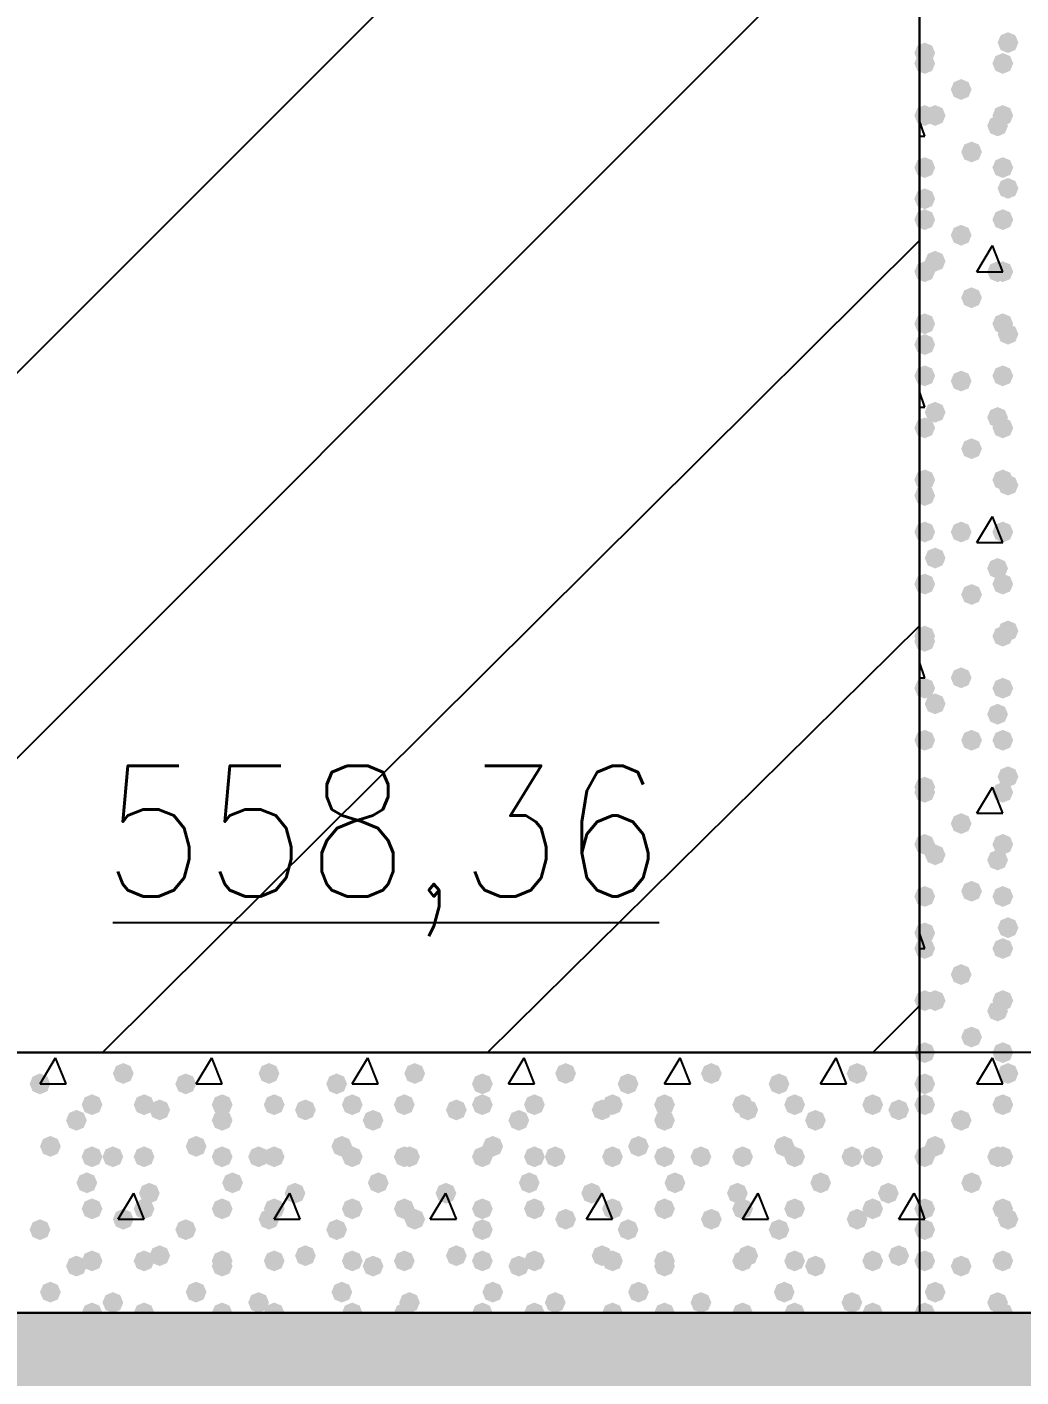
# Model space of a CAD drawing. Header units: millimetres. Extents: x 0 to 420, y 0 to 297.
# Drawn here: x 207.79 to 215.88, y 120.93 to 131.91 of the extents above; entities that cross this region are included whole.
import ezdxf

# ---------------------------------------------------------------- set-up
doc = ezdxf.new("R2010")
doc.units = ezdxf.units.MM
doc.layers.get('0').update_dxf_attribs({"linetype": 'CONTINUOUS'})
doc.styles.get("Standard").update_dxf_attribs({"font": 'STANDARD'})

msp = doc.modelspace()

# ---------------------------------------------------------------- hatches: boundary and pattern name
at = {"true_color": 0x000008}
for points in [[(215.857667, 131.783667), (215.832796, 131.723871), (215.773, 131.699), (215.713204, 131.723871), (215.688333, 131.783667), (215.713204, 131.843462), (215.773, 131.868333), (215.832796, 131.843463)], [(215.180333, 131.699), (215.155462, 131.639204), (215.095667, 131.614333), (215.035871, 131.639204), (215.011, 131.699), (215.035871, 131.758796), (215.095667, 131.783667), (215.155462, 131.758796)], [(215.180333, 131.614333), (215.155462, 131.554537), (215.095667, 131.529667), (215.035871, 131.554537), (215.011, 131.614333), (215.035871, 131.674129), (215.095667, 131.699), (215.155462, 131.674129)], [(215.815333, 131.614333), (215.790462, 131.554537), (215.730667, 131.529667), (215.670871, 131.554537), (215.646, 131.614333), (215.670871, 131.674129), (215.730667, 131.699), (215.790462, 131.674129)], [(215.476667, 131.402667), (215.451796, 131.342871), (215.392, 131.318), (215.332204, 131.342871), (215.307333, 131.402667), (215.332204, 131.462462), (215.392, 131.487333), (215.451796, 131.462463)], [(215.180333, 131.191), (215.155462, 131.131204), (215.095667, 131.106333), (215.035871, 131.131204), (215.011, 131.191), (215.035871, 131.250796), (215.095667, 131.275667), (215.155462, 131.250796)], [(215.265, 131.191), (215.240129, 131.131204), (215.180333, 131.106333), (215.120538, 131.131204), (215.095667, 131.191), (215.120537, 131.250796), (215.180333, 131.275667), (215.240129, 131.250796)], [(215.773, 131.106333), (215.748129, 131.046538), (215.688333, 131.021667), (215.628537, 131.046538), (215.603667, 131.106333), (215.628537, 131.166129), (215.688333, 131.191), (215.748129, 131.166129)], [(215.815333, 131.191), (215.790462, 131.131204), (215.730667, 131.106333), (215.670871, 131.131204), (215.646, 131.191), (215.670871, 131.250796), (215.730667, 131.275667), (215.790462, 131.250796)], [(215.561333, 130.894667), (215.536462, 130.834871), (215.476667, 130.81), (215.416871, 130.834871), (215.392, 130.894667), (215.416871, 130.954462), (215.476667, 130.979333), (215.536462, 130.954463)], [(215.180333, 130.767667), (215.155462, 130.707871), (215.095667, 130.683), (215.035871, 130.707871), (215.011, 130.767667), (215.035871, 130.827462), (215.095667, 130.852333), (215.155462, 130.827463)], [(215.815333, 130.767667), (215.790462, 130.707871), (215.730667, 130.683), (215.670871, 130.707871), (215.646, 130.767667), (215.670871, 130.827462), (215.730667, 130.852333), (215.790462, 130.827463)], [(215.857667, 130.598333), (215.832796, 130.538537), (215.773, 130.513667), (215.713204, 130.538537), (215.688333, 130.598333), (215.713204, 130.658129), (215.773, 130.683), (215.832796, 130.658129)], [(215.180333, 130.513667), (215.155462, 130.453871), (215.095667, 130.429), (215.035871, 130.453871), (215.011, 130.513667), (215.035871, 130.573462), (215.095667, 130.598333), (215.155462, 130.573463)], [(215.180333, 130.344333), (215.155462, 130.284537), (215.095667, 130.259667), (215.035871, 130.284537), (215.011, 130.344333), (215.035871, 130.404129), (215.095667, 130.429), (215.155462, 130.404129)], [(215.815333, 130.344333), (215.790462, 130.284537), (215.730667, 130.259667), (215.670871, 130.284537), (215.646, 130.344333), (215.670871, 130.404129), (215.730667, 130.429), (215.790462, 130.404129)], [(215.476667, 130.217333), (215.451796, 130.157537), (215.392, 130.132667), (215.332204, 130.157537), (215.307333, 130.217333), (215.332204, 130.277129), (215.392, 130.302), (215.451796, 130.277129)], [(215.265, 130.005667), (215.240129, 129.945871), (215.180333, 129.921), (215.120538, 129.945871), (215.095667, 130.005667), (215.120537, 130.065462), (215.180333, 130.090333), (215.240129, 130.065463)], [(215.180333, 129.921), (215.155462, 129.861204), (215.095667, 129.836333), (215.035871, 129.861204), (215.011, 129.921), (215.035871, 129.980796), (215.095667, 130.005667), (215.155462, 129.980796)], [(215.773, 129.921), (215.748129, 129.861204), (215.688333, 129.836333), (215.628537, 129.861204), (215.603667, 129.921), (215.628537, 129.980796), (215.688333, 130.005667), (215.748129, 129.980796)], [(215.815333, 129.921), (215.790462, 129.861204), (215.730667, 129.836333), (215.670871, 129.861204), (215.646, 129.921), (215.670871, 129.980796), (215.730667, 130.005667), (215.790462, 129.980796)], [(215.561333, 129.709333), (215.536462, 129.649537), (215.476667, 129.624667), (215.416871, 129.649537), (215.392, 129.709333), (215.416871, 129.769129), (215.476667, 129.794), (215.536462, 129.769129)], [(215.180333, 129.497667), (215.155462, 129.437871), (215.095667, 129.413), (215.035871, 129.437871), (215.011, 129.497667), (215.035871, 129.557462), (215.095667, 129.582333), (215.155462, 129.557463)], [(215.815333, 129.497667), (215.790462, 129.437871), (215.730667, 129.413), (215.670871, 129.437871), (215.646, 129.497667), (215.670871, 129.557462), (215.730667, 129.582333), (215.790462, 129.557463)], [(215.857667, 129.413), (215.832796, 129.353204), (215.773, 129.328333), (215.713204, 129.353204), (215.688333, 129.413), (215.713204, 129.472796), (215.773, 129.497667), (215.832796, 129.472796)], [(215.180333, 129.328333), (215.155462, 129.268537), (215.095667, 129.243667), (215.035871, 129.268537), (215.011, 129.328333), (215.035871, 129.388129), (215.095667, 129.413), (215.155462, 129.388129)], [(215.180333, 129.074333), (215.155462, 129.014537), (215.095667, 128.989667), (215.035871, 129.014537), (215.011, 129.074333), (215.035871, 129.134129), (215.095667, 129.159), (215.155462, 129.134129)], [(215.476667, 129.032), (215.451796, 128.972204), (215.392, 128.947333), (215.332204, 128.972204), (215.307333, 129.032), (215.332204, 129.091796), (215.392, 129.116667), (215.451796, 129.091796)], [(215.815333, 129.074333), (215.790462, 129.014537), (215.730667, 128.989667), (215.670871, 129.014537), (215.646, 129.074333), (215.670871, 129.134129), (215.730667, 129.159), (215.790462, 129.134129)], [(215.265, 128.778), (215.240129, 128.718204), (215.180333, 128.693333), (215.120538, 128.718204), (215.095667, 128.778), (215.120537, 128.837796), (215.180333, 128.862667), (215.240129, 128.837796)], [(215.773, 128.735667), (215.748129, 128.675871), (215.688333, 128.651), (215.628537, 128.675871), (215.603667, 128.735667), (215.628537, 128.795462), (215.688333, 128.820333), (215.748129, 128.795463)], [(215.180333, 128.651), (215.155462, 128.591204), (215.095667, 128.566333), (215.035871, 128.591204), (215.011, 128.651), (215.035871, 128.710796), (215.095667, 128.735667), (215.155462, 128.710796)], [(215.815333, 128.651), (215.790462, 128.591204), (215.730667, 128.566333), (215.670871, 128.591204), (215.646, 128.651), (215.670871, 128.710796), (215.730667, 128.735667), (215.790462, 128.710796)], [(215.561333, 128.481667), (215.536462, 128.421871), (215.476667, 128.397), (215.416871, 128.421871), (215.392, 128.481667), (215.416871, 128.541462), (215.476667, 128.566333), (215.536462, 128.541463)], [(215.180333, 128.227667), (215.155462, 128.167871), (215.095667, 128.143), (215.035871, 128.167871), (215.011, 128.227667), (215.035871, 128.287462), (215.095667, 128.312333), (215.155462, 128.287463)], [(215.815333, 128.227667), (215.790462, 128.167871), (215.730667, 128.143), (215.670871, 128.167871), (215.646, 128.227667), (215.670871, 128.287462), (215.730667, 128.312333), (215.790462, 128.287463)], [(215.857667, 128.185333), (215.832796, 128.125538), (215.773, 128.100667), (215.713204, 128.125538), (215.688333, 128.185333), (215.713204, 128.245129), (215.773, 128.27), (215.832796, 128.245129)], [(215.180333, 128.100667), (215.155462, 128.040871), (215.095667, 128.016), (215.035871, 128.040871), (215.011, 128.100667), (215.035871, 128.160462), (215.095667, 128.185333), (215.155462, 128.160463)], [(215.180333, 127.804333), (215.155462, 127.744537), (215.095667, 127.719667), (215.035871, 127.744537), (215.011, 127.804333), (215.035871, 127.864129), (215.095667, 127.889), (215.155462, 127.864129)], [(215.476667, 127.804333), (215.451796, 127.744537), (215.392, 127.719667), (215.332204, 127.744537), (215.307333, 127.804333), (215.332204, 127.864129), (215.392, 127.889), (215.451796, 127.864129)], [(215.815333, 127.804333), (215.790462, 127.744537), (215.730667, 127.719667), (215.670871, 127.744537), (215.646, 127.804333), (215.670871, 127.864129), (215.730667, 127.889), (215.790462, 127.864129)], [(215.265, 127.592667), (215.240129, 127.532871), (215.180333, 127.508), (215.120538, 127.532871), (215.095667, 127.592667), (215.120537, 127.652462), (215.180333, 127.677333), (215.240129, 127.652463)], [(215.773, 127.508), (215.748129, 127.448204), (215.688333, 127.423333), (215.628537, 127.448204), (215.603667, 127.508), (215.628537, 127.567796), (215.688333, 127.592667), (215.748129, 127.567796)], [(215.180333, 127.381), (215.155462, 127.321204), (215.095667, 127.296333), (215.035871, 127.321204), (215.011, 127.381), (215.035871, 127.440796), (215.095667, 127.465667), (215.155462, 127.440796)], [(215.815333, 127.381), (215.790462, 127.321204), (215.730667, 127.296333), (215.670871, 127.321204), (215.646, 127.381), (215.670871, 127.440796), (215.730667, 127.465667), (215.790462, 127.440796)], [(215.561333, 127.296333), (215.536462, 127.236538), (215.476667, 127.211667), (215.416871, 127.236538), (215.392, 127.296333), (215.416871, 127.356129), (215.476667, 127.381), (215.536462, 127.356129)], [(215.180333, 126.957667), (215.155462, 126.897871), (215.095667, 126.873), (215.035871, 126.897871), (215.011, 126.957667), (215.035871, 127.017462), (215.095667, 127.042333), (215.155462, 127.017463)], [(215.815333, 126.957667), (215.790462, 126.897871), (215.730667, 126.873), (215.670871, 126.897871), (215.646, 126.957667), (215.670871, 127.017462), (215.730667, 127.042333), (215.790462, 127.017463)], [(215.857667, 127), (215.832796, 126.940204), (215.773, 126.915333), (215.713204, 126.940204), (215.688333, 127), (215.713204, 127.059796), (215.773, 127.084667), (215.832796, 127.059796)], [(215.180333, 126.915333), (215.155462, 126.855538), (215.095667, 126.830667), (215.035871, 126.855538), (215.011, 126.915333), (215.035871, 126.975129), (215.095667, 127), (215.155462, 126.975129)], [(215.476667, 126.619), (215.451796, 126.559204), (215.392, 126.534333), (215.332204, 126.559204), (215.307333, 126.619), (215.332204, 126.678796), (215.392, 126.703667), (215.451796, 126.678796)], [(215.180333, 126.534333), (215.155462, 126.474537), (215.095667, 126.449667), (215.035871, 126.474537), (215.011, 126.534333), (215.035871, 126.594129), (215.095667, 126.619), (215.155462, 126.594129)], [(215.815333, 126.534333), (215.790462, 126.474537), (215.730667, 126.449667), (215.670871, 126.474537), (215.646, 126.534333), (215.670871, 126.594129), (215.730667, 126.619), (215.790462, 126.594129)], [(215.265, 126.407333), (215.240129, 126.347537), (215.180333, 126.322667), (215.120538, 126.347537), (215.095667, 126.407333), (215.120537, 126.467129), (215.180333, 126.492), (215.240129, 126.467129)], [(215.773, 126.322667), (215.748129, 126.262871), (215.688333, 126.238), (215.628537, 126.262871), (215.603667, 126.322667), (215.628537, 126.382462), (215.688333, 126.407333), (215.748129, 126.382463)], [(215.180333, 126.111), (215.155462, 126.051204), (215.095667, 126.026333), (215.035871, 126.051204), (215.011, 126.111), (215.035871, 126.170796), (215.095667, 126.195667), (215.155462, 126.170796)], [(215.561333, 126.111), (215.536462, 126.051204), (215.476667, 126.026333), (215.416871, 126.051204), (215.392, 126.111), (215.416871, 126.170796), (215.476667, 126.195667), (215.536462, 126.170796)], [(215.815333, 126.111), (215.790462, 126.051204), (215.730667, 126.026333), (215.670871, 126.051204), (215.646, 126.111), (215.670871, 126.170796), (215.730667, 126.195667), (215.790462, 126.170796)], [(215.180333, 125.73), (215.155462, 125.670204), (215.095667, 125.645333), (215.035871, 125.670204), (215.011, 125.73), (215.035871, 125.789796), (215.095667, 125.814667), (215.155462, 125.789796)], [(215.857667, 125.814667), (215.832796, 125.754871), (215.773, 125.73), (215.713204, 125.754871), (215.688333, 125.814667), (215.713204, 125.874462), (215.773, 125.899333), (215.832796, 125.874463)], [(215.180333, 125.687667), (215.155462, 125.627871), (215.095667, 125.603), (215.035871, 125.627871), (215.011, 125.687667), (215.035871, 125.747462), (215.095667, 125.772333), (215.155462, 125.747463)], [(215.815333, 125.687667), (215.790462, 125.627871), (215.730667, 125.603), (215.670871, 125.627871), (215.646, 125.687667), (215.670871, 125.747462), (215.730667, 125.772333), (215.790462, 125.747463)], [(215.476667, 125.433667), (215.451796, 125.373871), (215.392, 125.349), (215.332204, 125.373871), (215.307333, 125.433667), (215.332204, 125.493462), (215.392, 125.518333), (215.451796, 125.493463)], [(215.180333, 125.264333), (215.155462, 125.204537), (215.095667, 125.179667), (215.035871, 125.204537), (215.011, 125.264333), (215.035871, 125.324129), (215.095667, 125.349), (215.155462, 125.324129)], [(215.265, 125.179667), (215.240129, 125.119871), (215.180333, 125.095), (215.120538, 125.119871), (215.095667, 125.179667), (215.120537, 125.239462), (215.180333, 125.264333), (215.240129, 125.239463)], [(215.815333, 125.264333), (215.790462, 125.204537), (215.730667, 125.179667), (215.670871, 125.204537), (215.646, 125.264333), (215.670871, 125.324129), (215.730667, 125.349), (215.790462, 125.324129)], [(215.773, 125.137333), (215.748129, 125.077538), (215.688333, 125.052667), (215.628537, 125.077538), (215.603667, 125.137333), (215.628537, 125.197129), (215.688333, 125.222), (215.748129, 125.197129)], [(215.180333, 124.841), (215.155462, 124.781204), (215.095667, 124.756333), (215.035871, 124.781204), (215.011, 124.841), (215.035871, 124.900796), (215.095667, 124.925667), (215.155462, 124.900796)], [(215.561333, 124.883333), (215.536462, 124.823537), (215.476667, 124.798667), (215.416871, 124.823537), (215.392, 124.883333), (215.416871, 124.943129), (215.476667, 124.968), (215.536462, 124.943129)], [(215.815333, 124.841), (215.790462, 124.781204), (215.730667, 124.756333), (215.670871, 124.781204), (215.646, 124.841), (215.670871, 124.900796), (215.730667, 124.925667), (215.790462, 124.900796)], [(215.180333, 124.544667), (215.155462, 124.484871), (215.095667, 124.46), (215.035871, 124.484871), (215.011, 124.544667), (215.035871, 124.604462), (215.095667, 124.629333), (215.155462, 124.604463)], [(215.857667, 124.587), (215.832796, 124.527204), (215.773, 124.502333), (215.713204, 124.527204), (215.688333, 124.587), (215.713204, 124.646796), (215.773, 124.671667), (215.832796, 124.646796)], [(215.180333, 124.417667), (215.155462, 124.357871), (215.095667, 124.333), (215.035871, 124.357871), (215.011, 124.417667), (215.035871, 124.477462), (215.095667, 124.502333), (215.155462, 124.477463)], [(215.815333, 124.417667), (215.790462, 124.357871), (215.730667, 124.333), (215.670871, 124.357871), (215.646, 124.417667), (215.670871, 124.477462), (215.730667, 124.502333), (215.790462, 124.477463)], [(215.476667, 124.206), (215.451796, 124.146204), (215.392, 124.121333), (215.332204, 124.146204), (215.307333, 124.206), (215.332204, 124.265796), (215.392, 124.290667), (215.451796, 124.265796)], [(215.180333, 123.994333), (215.155462, 123.934537), (215.095667, 123.909667), (215.035871, 123.934537), (215.011, 123.994333), (215.035871, 124.054129), (215.095667, 124.079), (215.155462, 124.054129)], [(215.265, 123.994333), (215.240129, 123.934537), (215.180333, 123.909667), (215.120538, 123.934537), (215.095667, 123.994333), (215.120537, 124.054129), (215.180333, 124.079), (215.240129, 124.054129)], [(215.815333, 123.994333), (215.790462, 123.934537), (215.730667, 123.909667), (215.670871, 123.934537), (215.646, 123.994333), (215.670871, 124.054129), (215.730667, 124.079), (215.790462, 124.054129)], [(215.773, 123.909667), (215.748129, 123.849871), (215.688333, 123.825), (215.628537, 123.849871), (215.603667, 123.909667), (215.628537, 123.969462), (215.688333, 123.994333), (215.748129, 123.969463)], [(215.561333, 123.698), (215.536462, 123.638204), (215.476667, 123.613333), (215.416871, 123.638204), (215.392, 123.698), (215.416871, 123.757796), (215.476667, 123.782667), (215.536462, 123.757796)], [(215.180333, 123.571), (215.155462, 123.511204), (215.095667, 123.486333), (215.035871, 123.511204), (215.011, 123.571), (215.035871, 123.630796), (215.095667, 123.655667), (215.155462, 123.630796)], [(215.815333, 123.571), (215.790462, 123.511204), (215.730667, 123.486333), (215.670871, 123.511204), (215.646, 123.571), (215.670871, 123.630796), (215.730667, 123.655667), (215.790462, 123.630796)], [(207.983667, 123.317), (207.958796, 123.257204), (207.899, 123.232333), (207.839204, 123.257204), (207.814333, 123.317), (207.839204, 123.376796), (207.899, 123.401667), (207.958796, 123.376796)], [(208.661, 123.401667), (208.636129, 123.341871), (208.576333, 123.317), (208.516538, 123.341871), (208.491667, 123.401667), (208.516537, 123.461462), (208.576333, 123.486333), (208.636129, 123.461463)], [(209.169, 123.317), (209.144129, 123.257204), (209.084333, 123.232333), (209.024538, 123.257204), (208.999667, 123.317), (209.024537, 123.376796), (209.084333, 123.401667), (209.144129, 123.376796)], [(209.846333, 123.401667), (209.821463, 123.341871), (209.761667, 123.317), (209.701871, 123.341871), (209.677, 123.401667), (209.701871, 123.461462), (209.761667, 123.486333), (209.821462, 123.461463)], [(210.396667, 123.317), (210.371796, 123.257204), (210.312, 123.232333), (210.252204, 123.257204), (210.227333, 123.317), (210.252204, 123.376796), (210.312, 123.401667), (210.371796, 123.376796)], [(211.031667, 123.401667), (211.006796, 123.341871), (210.947, 123.317), (210.887204, 123.341871), (210.862333, 123.401667), (210.887204, 123.461462), (210.947, 123.486333), (211.006796, 123.461463)], [(211.582, 123.317), (211.557129, 123.257204), (211.497333, 123.232333), (211.437537, 123.257204), (211.412667, 123.317), (211.437537, 123.376796), (211.497333, 123.401667), (211.557129, 123.376796)], [(212.259333, 123.401667), (212.234463, 123.341871), (212.174667, 123.317), (212.114871, 123.341871), (212.09, 123.401667), (212.114871, 123.461462), (212.174667, 123.486333), (212.234462, 123.461463)], [(212.767333, 123.317), (212.742462, 123.257204), (212.682667, 123.232333), (212.622871, 123.257204), (212.598, 123.317), (212.622871, 123.376796), (212.682667, 123.401667), (212.742462, 123.376796)], [(213.444667, 123.401667), (213.419796, 123.341871), (213.36, 123.317), (213.300204, 123.341871), (213.275333, 123.401667), (213.300204, 123.461462), (213.36, 123.486333), (213.419796, 123.461463)], [(213.995, 123.317), (213.970129, 123.257204), (213.910333, 123.232333), (213.850538, 123.257204), (213.825667, 123.317), (213.850537, 123.376796), (213.910333, 123.401667), (213.970129, 123.376796)], [(214.63, 123.401667), (214.605129, 123.341871), (214.545333, 123.317), (214.485538, 123.341871), (214.460667, 123.401667), (214.485537, 123.461462), (214.545333, 123.486333), (214.605129, 123.461463)], [(208.407, 123.147667), (208.382129, 123.087871), (208.322333, 123.063), (208.262538, 123.087871), (208.237667, 123.147667), (208.262537, 123.207462), (208.322333, 123.232333), (208.382129, 123.207463)], [(208.830333, 123.147667), (208.805462, 123.087871), (208.745667, 123.063), (208.685871, 123.087871), (208.661, 123.147667), (208.685871, 123.207462), (208.745667, 123.232333), (208.805462, 123.207463)], [(208.957333, 123.105333), (208.932462, 123.045538), (208.872667, 123.020667), (208.812871, 123.045538), (208.788, 123.105333), (208.812871, 123.165129), (208.872667, 123.19), (208.932462, 123.165129)], [(209.465333, 123.147667), (209.440462, 123.087871), (209.380667, 123.063), (209.320871, 123.087871), (209.296, 123.147667), (209.320871, 123.207462), (209.380667, 123.232333), (209.440462, 123.207463)], [(209.888667, 123.147667), (209.863796, 123.087871), (209.804, 123.063), (209.744204, 123.087871), (209.719333, 123.147667), (209.744204, 123.207462), (209.804, 123.232333), (209.863796, 123.207463)], [(210.142667, 123.105333), (210.117796, 123.045538), (210.058, 123.020667), (209.998204, 123.045538), (209.973333, 123.105333), (209.998204, 123.165129), (210.058, 123.19), (210.117796, 123.165129)], [(210.523667, 123.147667), (210.498796, 123.087871), (210.439, 123.063), (210.379204, 123.087871), (210.354333, 123.147667), (210.379204, 123.207462), (210.439, 123.232333), (210.498796, 123.207463)], [(210.947, 123.147667), (210.922129, 123.087871), (210.862333, 123.063), (210.802538, 123.087871), (210.777667, 123.147667), (210.802537, 123.207462), (210.862333, 123.232333), (210.922129, 123.207463)], [(211.370333, 123.105333), (211.345462, 123.045538), (211.285667, 123.020667), (211.225871, 123.045538), (211.201, 123.105333), (211.225871, 123.165129), (211.285667, 123.19), (211.345462, 123.165129)], [(211.582, 123.147667), (211.557129, 123.087871), (211.497333, 123.063), (211.437537, 123.087871), (211.412667, 123.147667), (211.437537, 123.207462), (211.497333, 123.232333), (211.557129, 123.207463)], [(212.005333, 123.147667), (211.980462, 123.087871), (211.920667, 123.063), (211.860871, 123.087871), (211.836, 123.147667), (211.860871, 123.207462), (211.920667, 123.232333), (211.980462, 123.207463)], [(212.555667, 123.105333), (212.530796, 123.045538), (212.471, 123.020667), (212.411204, 123.045538), (212.386333, 123.105333), (212.411204, 123.165129), (212.471, 123.19), (212.530796, 123.165129)], [(212.640333, 123.147667), (212.615462, 123.087871), (212.555667, 123.063), (212.495871, 123.087871), (212.471, 123.147667), (212.495871, 123.207462), (212.555667, 123.232333), (212.615462, 123.207463)], [(213.063667, 123.147667), (213.038796, 123.087871), (212.979, 123.063), (212.919204, 123.087871), (212.894333, 123.147667), (212.919204, 123.207462), (212.979, 123.232333), (213.038796, 123.207463)], [(213.698667, 123.147667), (213.673796, 123.087871), (213.614, 123.063), (213.554204, 123.087871), (213.529333, 123.147667), (213.554204, 123.207462), (213.614, 123.232333), (213.673796, 123.207463)], [(213.741, 123.105333), (213.716129, 123.045538), (213.656333, 123.020667), (213.596538, 123.045538), (213.571667, 123.105333), (213.596537, 123.165129), (213.656333, 123.19), (213.716129, 123.165129)], [(214.122, 123.147667), (214.097129, 123.087871), (214.037333, 123.063), (213.977537, 123.087871), (213.952667, 123.147667), (213.977537, 123.207462), (214.037333, 123.232333), (214.097129, 123.207463)], [(214.757, 123.147667), (214.732129, 123.087871), (214.672333, 123.063), (214.612537, 123.087871), (214.587667, 123.147667), (214.612537, 123.207462), (214.672333, 123.232333), (214.732129, 123.207463)], [(214.968667, 123.105333), (214.943796, 123.045538), (214.884, 123.020667), (214.824204, 123.045538), (214.799333, 123.105333), (214.824204, 123.165129), (214.884, 123.19), (214.943796, 123.165129)], [(208.28, 123.020667), (208.255129, 122.960871), (208.195333, 122.936), (208.135538, 122.960871), (208.110667, 123.020667), (208.135537, 123.080462), (208.195333, 123.105333), (208.255129, 123.080463)], [(209.465333, 123.020667), (209.440462, 122.960871), (209.380667, 122.936), (209.320871, 122.960871), (209.296, 123.020667), (209.320871, 123.080462), (209.380667, 123.105333), (209.440462, 123.080463)], [(210.693, 123.020667), (210.668129, 122.960871), (210.608333, 122.936), (210.548538, 122.960871), (210.523667, 123.020667), (210.548537, 123.080462), (210.608333, 123.105333), (210.668129, 123.080463)], [(211.878333, 123.020667), (211.853462, 122.960871), (211.793667, 122.936), (211.733871, 122.960871), (211.709, 123.020667), (211.733871, 123.080462), (211.793667, 123.105333), (211.853462, 123.080463)], [(213.063667, 123.020667), (213.038796, 122.960871), (212.979, 122.936), (212.919204, 122.960871), (212.894333, 123.020667), (212.919204, 123.080462), (212.979, 123.105333), (213.038796, 123.080463)], [(214.291333, 123.020667), (214.266462, 122.960871), (214.206667, 122.936), (214.146871, 122.960871), (214.122, 123.020667), (214.146871, 123.080462), (214.206667, 123.105333), (214.266462, 123.080463)], [(208.068333, 122.809), (208.043462, 122.749204), (207.983667, 122.724333), (207.923871, 122.749204), (207.899, 122.809), (207.923871, 122.868796), (207.983667, 122.893667), (208.043462, 122.868796)], [(209.253667, 122.809), (209.228796, 122.749204), (209.169, 122.724333), (209.109204, 122.749204), (209.084333, 122.809), (209.109204, 122.868796), (209.169, 122.893667), (209.228796, 122.868796)], [(210.439, 122.809), (210.414129, 122.749204), (210.354333, 122.724333), (210.294537, 122.749204), (210.269667, 122.809), (210.294537, 122.868796), (210.354333, 122.893667), (210.414129, 122.868796)], [(211.666667, 122.809), (211.641796, 122.749204), (211.582, 122.724333), (211.522204, 122.749204), (211.497333, 122.809), (211.522204, 122.868796), (211.582, 122.893667), (211.641796, 122.868796)], [(212.852, 122.809), (212.827129, 122.749204), (212.767333, 122.724333), (212.707538, 122.749204), (212.682667, 122.809), (212.707537, 122.868796), (212.767333, 122.893667), (212.827129, 122.868796)], [(214.037333, 122.809), (214.012462, 122.749204), (213.952667, 122.724333), (213.892871, 122.749204), (213.868, 122.809), (213.892871, 122.868796), (213.952667, 122.893667), (214.012462, 122.868796)], [(208.407, 122.724333), (208.382129, 122.664537), (208.322333, 122.639667), (208.262538, 122.664537), (208.237667, 122.724333), (208.262537, 122.784129), (208.322333, 122.809), (208.382129, 122.784129)], [(208.576333, 122.724333), (208.551462, 122.664537), (208.491667, 122.639667), (208.431871, 122.664537), (208.407, 122.724333), (208.431871, 122.784129), (208.491667, 122.809), (208.551462, 122.784129)], [(208.830333, 122.724333), (208.805462, 122.664537), (208.745667, 122.639667), (208.685871, 122.664537), (208.661, 122.724333), (208.685871, 122.784129), (208.745667, 122.809), (208.805462, 122.784129)], [(209.465333, 122.724333), (209.440462, 122.664537), (209.380667, 122.639667), (209.320871, 122.664537), (209.296, 122.724333), (209.320871, 122.784129), (209.380667, 122.809), (209.440462, 122.784129)], [(209.761667, 122.724333), (209.736796, 122.664537), (209.677, 122.639667), (209.617204, 122.664537), (209.592333, 122.724333), (209.617204, 122.784129), (209.677, 122.809), (209.736796, 122.784129)], [(209.888667, 122.724333), (209.863796, 122.664537), (209.804, 122.639667), (209.744204, 122.664537), (209.719333, 122.724333), (209.744204, 122.784129), (209.804, 122.809), (209.863796, 122.784129)], [(210.523667, 122.724333), (210.498796, 122.664537), (210.439, 122.639667), (210.379204, 122.664537), (210.354333, 122.724333), (210.379204, 122.784129), (210.439, 122.809), (210.498796, 122.784129)], [(210.947, 122.724333), (210.922129, 122.664537), (210.862333, 122.639667), (210.802538, 122.664537), (210.777667, 122.724333), (210.802537, 122.784129), (210.862333, 122.809), (210.922129, 122.784129)], [(210.989333, 122.724333), (210.964463, 122.664537), (210.904667, 122.639667), (210.844871, 122.664537), (210.82, 122.724333), (210.844871, 122.784129), (210.904667, 122.809), (210.964462, 122.784129)], [(211.582, 122.724333), (211.557129, 122.664537), (211.497333, 122.639667), (211.437537, 122.664537), (211.412667, 122.724333), (211.437537, 122.784129), (211.497333, 122.809), (211.557129, 122.784129)], [(212.005333, 122.724333), (211.980462, 122.664537), (211.920667, 122.639667), (211.860871, 122.664537), (211.836, 122.724333), (211.860871, 122.784129), (211.920667, 122.809), (211.980462, 122.784129)], [(212.174667, 122.724333), (212.149796, 122.664537), (212.09, 122.639667), (212.030204, 122.664537), (212.005333, 122.724333), (212.030204, 122.784129), (212.09, 122.809), (212.149796, 122.784129)], [(212.640333, 122.724333), (212.615462, 122.664537), (212.555667, 122.639667), (212.495871, 122.664537), (212.471, 122.724333), (212.495871, 122.784129), (212.555667, 122.809), (212.615462, 122.784129)], [(213.063667, 122.724333), (213.038796, 122.664537), (212.979, 122.639667), (212.919204, 122.664537), (212.894333, 122.724333), (212.919204, 122.784129), (212.979, 122.809), (213.038796, 122.784129)], [(213.36, 122.724333), (213.335129, 122.664537), (213.275333, 122.639667), (213.215538, 122.664537), (213.190667, 122.724333), (213.215537, 122.784129), (213.275333, 122.809), (213.335129, 122.784129)], [(213.698667, 122.724333), (213.673796, 122.664537), (213.614, 122.639667), (213.554204, 122.664537), (213.529333, 122.724333), (213.554204, 122.784129), (213.614, 122.809), (213.673796, 122.784129)], [(214.122, 122.724333), (214.097129, 122.664537), (214.037333, 122.639667), (213.977537, 122.664537), (213.952667, 122.724333), (213.977537, 122.784129), (214.037333, 122.809), (214.097129, 122.784129)], [(214.587667, 122.724333), (214.562796, 122.664537), (214.503, 122.639667), (214.443204, 122.664537), (214.418333, 122.724333), (214.443204, 122.784129), (214.503, 122.809), (214.562796, 122.784129)], [(214.757, 122.724333), (214.732129, 122.664537), (214.672333, 122.639667), (214.612537, 122.664537), (214.587667, 122.724333), (214.612537, 122.784129), (214.672333, 122.809), (214.732129, 122.784129)], [(208.364667, 122.512667), (208.339796, 122.452871), (208.28, 122.428), (208.220204, 122.452871), (208.195333, 122.512667), (208.220204, 122.572462), (208.28, 122.597333), (208.339796, 122.572463)], [(208.872667, 122.428), (208.847796, 122.368204), (208.788, 122.343333), (208.728204, 122.368204), (208.703333, 122.428), (208.728204, 122.487796), (208.788, 122.512667), (208.847796, 122.487796)], [(209.55, 122.512667), (209.525129, 122.452871), (209.465333, 122.428), (209.405538, 122.452871), (209.380667, 122.512667), (209.405537, 122.572462), (209.465333, 122.597333), (209.525129, 122.572463)], [(210.058, 122.428), (210.033129, 122.368204), (209.973333, 122.343333), (209.913538, 122.368204), (209.888667, 122.428), (209.913537, 122.487796), (209.973333, 122.512667), (210.033129, 122.487796)], [(210.735333, 122.512667), (210.710462, 122.452871), (210.650667, 122.428), (210.590871, 122.452871), (210.566, 122.512667), (210.590871, 122.572462), (210.650667, 122.597333), (210.710462, 122.572463)], [(211.285667, 122.428), (211.260796, 122.368204), (211.201, 122.343333), (211.141204, 122.368204), (211.116333, 122.428), (211.141204, 122.487796), (211.201, 122.512667), (211.260796, 122.487796)], [(211.963, 122.512667), (211.938129, 122.452871), (211.878333, 122.428), (211.818537, 122.452871), (211.793667, 122.512667), (211.818537, 122.572462), (211.878333, 122.597333), (211.938129, 122.572463)], [(212.471, 122.428), (212.446129, 122.368204), (212.386333, 122.343333), (212.326538, 122.368204), (212.301667, 122.428), (212.326537, 122.487796), (212.386333, 122.512667), (212.446129, 122.487796)], [(213.148333, 122.512667), (213.123462, 122.452871), (213.063667, 122.428), (213.003871, 122.452871), (212.979, 122.512667), (213.003871, 122.572462), (213.063667, 122.597333), (213.123462, 122.572463)], [(213.656333, 122.428), (213.631463, 122.368204), (213.571667, 122.343333), (213.511871, 122.368204), (213.487, 122.428), (213.511871, 122.487796), (213.571667, 122.512667), (213.631462, 122.487796)], [(214.333667, 122.512667), (214.308796, 122.452871), (214.249, 122.428), (214.189204, 122.452871), (214.164333, 122.512667), (214.189204, 122.572462), (214.249, 122.597333), (214.308796, 122.572463)], [(214.884, 122.428), (214.859129, 122.368204), (214.799333, 122.343333), (214.739538, 122.368204), (214.714667, 122.428), (214.739537, 122.487796), (214.799333, 122.512667), (214.859129, 122.487796)], [(208.407, 122.301), (208.382129, 122.241204), (208.322333, 122.216333), (208.262538, 122.241204), (208.237667, 122.301), (208.262537, 122.360796), (208.322333, 122.385667), (208.382129, 122.360796)], [(208.661, 122.216333), (208.636129, 122.156537), (208.576333, 122.131667), (208.516538, 122.156537), (208.491667, 122.216333), (208.516537, 122.276129), (208.576333, 122.301), (208.636129, 122.276129)], [(208.830333, 122.301), (208.805462, 122.241204), (208.745667, 122.216333), (208.685871, 122.241204), (208.661, 122.301), (208.685871, 122.360796), (208.745667, 122.385667), (208.805462, 122.360796)], [(209.465333, 122.301), (209.440462, 122.241204), (209.380667, 122.216333), (209.320871, 122.241204), (209.296, 122.301), (209.320871, 122.360796), (209.380667, 122.385667), (209.440462, 122.360796)], [(209.846333, 122.216333), (209.821463, 122.156537), (209.761667, 122.131667), (209.701871, 122.156537), (209.677, 122.216333), (209.701871, 122.276129), (209.761667, 122.301), (209.821462, 122.276129)], [(209.888667, 122.301), (209.863796, 122.241204), (209.804, 122.216333), (209.744204, 122.241204), (209.719333, 122.301), (209.744204, 122.360796), (209.804, 122.385667), (209.863796, 122.360796)], [(210.523667, 122.301), (210.498796, 122.241204), (210.439, 122.216333), (210.379204, 122.241204), (210.354333, 122.301), (210.379204, 122.360796), (210.439, 122.385667), (210.498796, 122.360796)], [(210.947, 122.301), (210.922129, 122.241204), (210.862333, 122.216333), (210.802538, 122.241204), (210.777667, 122.301), (210.802537, 122.360796), (210.862333, 122.385667), (210.922129, 122.360796)], [(211.031667, 122.216333), (211.006796, 122.156537), (210.947, 122.131667), (210.887204, 122.156537), (210.862333, 122.216333), (210.887204, 122.276129), (210.947, 122.301), (211.006796, 122.276129)], [(211.582, 122.301), (211.557129, 122.241204), (211.497333, 122.216333), (211.437537, 122.241204), (211.412667, 122.301), (211.437537, 122.360796), (211.497333, 122.385667), (211.557129, 122.360796)], [(212.005333, 122.301), (211.980462, 122.241204), (211.920667, 122.216333), (211.860871, 122.241204), (211.836, 122.301), (211.860871, 122.360796), (211.920667, 122.385667), (211.980462, 122.360796)], [(212.259333, 122.216333), (212.234463, 122.156537), (212.174667, 122.131667), (212.114871, 122.156537), (212.09, 122.216333), (212.114871, 122.276129), (212.174667, 122.301), (212.234462, 122.276129)], [(212.640333, 122.301), (212.615462, 122.241204), (212.555667, 122.216333), (212.495871, 122.241204), (212.471, 122.301), (212.495871, 122.360796), (212.555667, 122.385667), (212.615462, 122.360796)], [(213.063667, 122.301), (213.038796, 122.241204), (212.979, 122.216333), (212.919204, 122.241204), (212.894333, 122.301), (212.919204, 122.360796), (212.979, 122.385667), (213.038796, 122.360796)], [(213.444667, 122.216333), (213.419796, 122.156537), (213.36, 122.131667), (213.300204, 122.156537), (213.275333, 122.216333), (213.300204, 122.276129), (213.36, 122.301), (213.419796, 122.276129)], [(213.698667, 122.301), (213.673796, 122.241204), (213.614, 122.216333), (213.554204, 122.241204), (213.529333, 122.301), (213.554204, 122.360796), (213.614, 122.385667), (213.673796, 122.360796)], [(214.122, 122.301), (214.097129, 122.241204), (214.037333, 122.216333), (213.977537, 122.241204), (213.952667, 122.301), (213.977537, 122.360796), (214.037333, 122.385667), (214.097129, 122.360796)], [(214.63, 122.216333), (214.605129, 122.156537), (214.545333, 122.131667), (214.485538, 122.156537), (214.460667, 122.216333), (214.485537, 122.276129), (214.545333, 122.301), (214.605129, 122.276129)], [(214.757, 122.301), (214.732129, 122.241204), (214.672333, 122.216333), (214.612537, 122.241204), (214.587667, 122.301), (214.612537, 122.360796), (214.672333, 122.385667), (214.732129, 122.360796)], [(207.983667, 122.131667), (207.958796, 122.071871), (207.899, 122.047), (207.839204, 122.071871), (207.814333, 122.131667), (207.839204, 122.191462), (207.899, 122.216333), (207.958796, 122.191463)], [(209.169, 122.131667), (209.144129, 122.071871), (209.084333, 122.047), (209.024538, 122.071871), (208.999667, 122.131667), (209.024537, 122.191462), (209.084333, 122.216333), (209.144129, 122.191463)], [(210.396667, 122.131667), (210.371796, 122.071871), (210.312, 122.047), (210.252204, 122.071871), (210.227333, 122.131667), (210.252204, 122.191462), (210.312, 122.216333), (210.371796, 122.191463)], [(211.582, 122.131667), (211.557129, 122.071871), (211.497333, 122.047), (211.437537, 122.071871), (211.412667, 122.131667), (211.437537, 122.191462), (211.497333, 122.216333), (211.557129, 122.191463)], [(212.767333, 122.131667), (212.742462, 122.071871), (212.682667, 122.047), (212.622871, 122.071871), (212.598, 122.131667), (212.622871, 122.191462), (212.682667, 122.216333), (212.742462, 122.191463)], [(213.995, 122.131667), (213.970129, 122.071871), (213.910333, 122.047), (213.850538, 122.071871), (213.825667, 122.131667), (213.850537, 122.191462), (213.910333, 122.216333), (213.970129, 122.191463)], [(208.407, 121.877667), (208.382129, 121.817871), (208.322333, 121.793), (208.262538, 121.817871), (208.237667, 121.877667), (208.262537, 121.937462), (208.322333, 121.962333), (208.382129, 121.937463)], [(208.830333, 121.877667), (208.805462, 121.817871), (208.745667, 121.793), (208.685871, 121.817871), (208.661, 121.877667), (208.685871, 121.937462), (208.745667, 121.962333), (208.805462, 121.937463)], [(208.957333, 121.92), (208.932462, 121.860204), (208.872667, 121.835333), (208.812871, 121.860204), (208.788, 121.92), (208.812871, 121.979796), (208.872667, 122.004667), (208.932462, 121.979796)], [(209.465333, 121.877667), (209.440462, 121.817871), (209.380667, 121.793), (209.320871, 121.817871), (209.296, 121.877667), (209.320871, 121.937462), (209.380667, 121.962333), (209.440462, 121.937463)], [(209.888667, 121.877667), (209.863796, 121.817871), (209.804, 121.793), (209.744204, 121.817871), (209.719333, 121.877667), (209.744204, 121.937462), (209.804, 121.962333), (209.863796, 121.937463)], [(210.142667, 121.92), (210.117796, 121.860204), (210.058, 121.835333), (209.998204, 121.860204), (209.973333, 121.92), (209.998204, 121.979796), (210.058, 122.004667), (210.117796, 121.979796)], [(210.523667, 121.877667), (210.498796, 121.817871), (210.439, 121.793), (210.379204, 121.817871), (210.354333, 121.877667), (210.379204, 121.937462), (210.439, 121.962333), (210.498796, 121.937463)], [(210.947, 121.877667), (210.922129, 121.817871), (210.862333, 121.793), (210.802538, 121.817871), (210.777667, 121.877667), (210.802537, 121.937462), (210.862333, 121.962333), (210.922129, 121.937463)], [(211.370333, 121.92), (211.345462, 121.860204), (211.285667, 121.835333), (211.225871, 121.860204), (211.201, 121.92), (211.225871, 121.979796), (211.285667, 122.004667), (211.345462, 121.979796)], [(211.582, 121.877667), (211.557129, 121.817871), (211.497333, 121.793), (211.437537, 121.817871), (211.412667, 121.877667), (211.437537, 121.937462), (211.497333, 121.962333), (211.557129, 121.937463)], [(212.005333, 121.877667), (211.980462, 121.817871), (211.920667, 121.793), (211.860871, 121.817871), (211.836, 121.877667), (211.860871, 121.937462), (211.920667, 121.962333), (211.980462, 121.937463)], [(212.555667, 121.92), (212.530796, 121.860204), (212.471, 121.835333), (212.411204, 121.860204), (212.386333, 121.92), (212.411204, 121.979796), (212.471, 122.004667), (212.530796, 121.979796)], [(212.640333, 121.877667), (212.615462, 121.817871), (212.555667, 121.793), (212.495871, 121.817871), (212.471, 121.877667), (212.495871, 121.937462), (212.555667, 121.962333), (212.615462, 121.937463)], [(213.063667, 121.877667), (213.038796, 121.817871), (212.979, 121.793), (212.919204, 121.817871), (212.894333, 121.877667), (212.919204, 121.937462), (212.979, 121.962333), (213.038796, 121.937463)], [(213.698667, 121.877667), (213.673796, 121.817871), (213.614, 121.793), (213.554204, 121.817871), (213.529333, 121.877667), (213.554204, 121.937462), (213.614, 121.962333), (213.673796, 121.937463)], [(213.741, 121.92), (213.716129, 121.860204), (213.656333, 121.835333), (213.596538, 121.860204), (213.571667, 121.92), (213.596537, 121.979796), (213.656333, 122.004667), (213.716129, 121.979796)], [(214.122, 121.877667), (214.097129, 121.817871), (214.037333, 121.793), (213.977537, 121.817871), (213.952667, 121.877667), (213.977537, 121.937462), (214.037333, 121.962333), (214.097129, 121.937463)], [(214.757, 121.877667), (214.732129, 121.817871), (214.672333, 121.793), (214.612537, 121.817871), (214.587667, 121.877667), (214.612537, 121.937462), (214.672333, 121.962333), (214.732129, 121.937463)], [(214.968667, 121.92), (214.943796, 121.860204), (214.884, 121.835333), (214.824204, 121.860204), (214.799333, 121.92), (214.824204, 121.979796), (214.884, 122.004667), (214.943796, 121.979796)], [(208.28, 121.835333), (208.255129, 121.775538), (208.195333, 121.750667), (208.135538, 121.775538), (208.110667, 121.835333), (208.135537, 121.895129), (208.195333, 121.92), (208.255129, 121.895129)], [(209.465333, 121.835333), (209.440462, 121.775538), (209.380667, 121.750667), (209.320871, 121.775538), (209.296, 121.835333), (209.320871, 121.895129), (209.380667, 121.92), (209.440462, 121.895129)], [(210.693, 121.835333), (210.668129, 121.775538), (210.608333, 121.750667), (210.548538, 121.775538), (210.523667, 121.835333), (210.548537, 121.895129), (210.608333, 121.92), (210.668129, 121.895129)], [(211.878333, 121.835333), (211.853462, 121.775538), (211.793667, 121.750667), (211.733871, 121.775538), (211.709, 121.835333), (211.733871, 121.895129), (211.793667, 121.92), (211.853462, 121.895129)], [(213.063667, 121.835333), (213.038796, 121.775538), (212.979, 121.750667), (212.919204, 121.775538), (212.894333, 121.835333), (212.919204, 121.895129), (212.979, 121.92), (213.038796, 121.895129)], [(214.291333, 121.835333), (214.266462, 121.775538), (214.206667, 121.750667), (214.146871, 121.775538), (214.122, 121.835333), (214.146871, 121.895129), (214.206667, 121.92), (214.266462, 121.895129)], [(208.068333, 121.623667), (208.043462, 121.563871), (207.983667, 121.539), (207.923871, 121.563871), (207.899, 121.623667), (207.923871, 121.683462), (207.983667, 121.708333), (208.043462, 121.683463)], [(209.253667, 121.623667), (209.228796, 121.563871), (209.169, 121.539), (209.109204, 121.563871), (209.084333, 121.623667), (209.109204, 121.683462), (209.169, 121.708333), (209.228796, 121.683463)], [(210.439, 121.623667), (210.414129, 121.563871), (210.354333, 121.539), (210.294537, 121.563871), (210.269667, 121.623667), (210.294537, 121.683462), (210.354333, 121.708333), (210.414129, 121.683463)], [(211.666667, 121.623667), (211.641796, 121.563871), (211.582, 121.539), (211.522204, 121.563871), (211.497333, 121.623667), (211.522204, 121.683462), (211.582, 121.708333), (211.641796, 121.683463)], [(212.852, 121.623667), (212.827129, 121.563871), (212.767333, 121.539), (212.707538, 121.563871), (212.682667, 121.623667), (212.707537, 121.683462), (212.767333, 121.708333), (212.827129, 121.683463)], [(214.037333, 121.623667), (214.012462, 121.563871), (213.952667, 121.539), (213.892871, 121.563871), (213.868, 121.623667), (213.892871, 121.683462), (213.952667, 121.708333), (214.012462, 121.683463)], [(208.407, 121.454333), (208.382129, 121.394537), (208.322333, 121.369667), (208.262538, 121.394537), (208.237667, 121.454333), (208.262537, 121.514129), (208.322333, 121.539), (208.382129, 121.514129)], [(208.576333, 121.539), (208.551462, 121.479204), (208.491667, 121.454333), (208.431871, 121.479204), (208.407, 121.539), (208.431871, 121.598796), (208.491667, 121.623667), (208.551462, 121.598796)], [(208.830333, 121.454333), (208.805462, 121.394537), (208.745667, 121.369667), (208.685871, 121.394537), (208.661, 121.454333), (208.685871, 121.514129), (208.745667, 121.539), (208.805462, 121.514129)], [(209.465333, 121.454333), (209.440462, 121.394537), (209.380667, 121.369667), (209.320871, 121.394537), (209.296, 121.454333), (209.320871, 121.514129), (209.380667, 121.539), (209.440462, 121.514129)], [(209.761667, 121.539), (209.736796, 121.479204), (209.677, 121.454333), (209.617204, 121.479204), (209.592333, 121.539), (209.617204, 121.598796), (209.677, 121.623667), (209.736796, 121.598796)], [(209.888667, 121.454333), (209.863796, 121.394537), (209.804, 121.369667), (209.744204, 121.394537), (209.719333, 121.454333), (209.744204, 121.514129), (209.804, 121.539), (209.863796, 121.514129)], [(210.523667, 121.454333), (210.498796, 121.394537), (210.439, 121.369667), (210.379204, 121.394537), (210.354333, 121.454333), (210.379204, 121.514129), (210.439, 121.539), (210.498796, 121.514129)], [(210.947, 121.454333), (210.922129, 121.394537), (210.862333, 121.369667), (210.802538, 121.394537), (210.777667, 121.454333), (210.802537, 121.514129), (210.862333, 121.539), (210.922129, 121.514129)], [(210.989333, 121.539), (210.964463, 121.479204), (210.904667, 121.454333), (210.844871, 121.479204), (210.82, 121.539), (210.844871, 121.598796), (210.904667, 121.623667), (210.964462, 121.598796)], [(211.582, 121.454333), (211.557129, 121.394537), (211.497333, 121.369667), (211.437537, 121.394537), (211.412667, 121.454333), (211.437537, 121.514129), (211.497333, 121.539), (211.557129, 121.514129)], [(212.005333, 121.454333), (211.980462, 121.394537), (211.920667, 121.369667), (211.860871, 121.394537), (211.836, 121.454333), (211.860871, 121.514129), (211.920667, 121.539), (211.980462, 121.514129)], [(212.174667, 121.539), (212.149796, 121.479204), (212.09, 121.454333), (212.030204, 121.479204), (212.005333, 121.539), (212.030204, 121.598796), (212.09, 121.623667), (212.149796, 121.598796)], [(212.640333, 121.454333), (212.615462, 121.394537), (212.555667, 121.369667), (212.495871, 121.394537), (212.471, 121.454333), (212.495871, 121.514129), (212.555667, 121.539), (212.615462, 121.514129)], [(213.063667, 121.454333), (213.038796, 121.394537), (212.979, 121.369667), (212.919204, 121.394537), (212.894333, 121.454333), (212.919204, 121.514129), (212.979, 121.539), (213.038796, 121.514129)], [(213.36, 121.539), (213.335129, 121.479204), (213.275333, 121.454333), (213.215538, 121.479204), (213.190667, 121.539), (213.215537, 121.598796), (213.275333, 121.623667), (213.335129, 121.598796)], [(213.698667, 121.454333), (213.673796, 121.394537), (213.614, 121.369667), (213.554204, 121.394537), (213.529333, 121.454333), (213.554204, 121.514129), (213.614, 121.539), (213.673796, 121.514129)], [(214.122, 121.454333), (214.097129, 121.394537), (214.037333, 121.369667), (213.977537, 121.394537), (213.952667, 121.454333), (213.977537, 121.514129), (214.037333, 121.539), (214.097129, 121.514129)], [(214.587667, 121.539), (214.562796, 121.479204), (214.503, 121.454333), (214.443204, 121.479204), (214.418333, 121.539), (214.443204, 121.598796), (214.503, 121.623667), (214.562796, 121.598796)], [(214.757, 121.454333), (214.732129, 121.394537), (214.672333, 121.369667), (214.612537, 121.394537), (214.587667, 121.454333), (214.612537, 121.514129), (214.672333, 121.539), (214.732129, 121.514129)]]:
    msp.add_hatch(color=0, dxfattribs=at).paths.add_polyline_path(points, flags=0)
at = {"true_color": 0x000007}
for points in [[(215.180333, 123.317), (215.155462, 123.257204), (215.095667, 123.232333), (215.035871, 123.257204), (215.011, 123.317), (215.035871, 123.376796), (215.095667, 123.401667), (215.155462, 123.376796)], [(215.857667, 123.401667), (215.832796, 123.341871), (215.773, 123.317), (215.713204, 123.341871), (215.688333, 123.401667), (215.713204, 123.461462), (215.773, 123.486333), (215.832796, 123.461463)], [(215.180333, 123.147667), (215.155462, 123.087871), (215.095667, 123.063), (215.035871, 123.087871), (215.011, 123.147667), (215.035871, 123.207462), (215.095667, 123.232333), (215.155462, 123.207463)], [(215.815333, 123.147667), (215.790462, 123.087871), (215.730667, 123.063), (215.670871, 123.087871), (215.646, 123.147667), (215.670871, 123.207462), (215.730667, 123.232333), (215.790462, 123.207463)], [(215.476667, 123.020667), (215.451796, 122.960871), (215.392, 122.936), (215.332204, 122.960871), (215.307333, 123.020667), (215.332204, 123.080462), (215.392, 123.105333), (215.451796, 123.080463)], [(215.265, 122.809), (215.240129, 122.749204), (215.180333, 122.724333), (215.120538, 122.749204), (215.095667, 122.809), (215.120537, 122.868796), (215.180333, 122.893667), (215.240129, 122.868796)], [(215.180333, 122.724333), (215.155462, 122.664537), (215.095667, 122.639667), (215.035871, 122.664537), (215.011, 122.724333), (215.035871, 122.784129), (215.095667, 122.809), (215.155462, 122.784129)], [(215.773, 122.724333), (215.748129, 122.664537), (215.688333, 122.639667), (215.628537, 122.664537), (215.603667, 122.724333), (215.628537, 122.784129), (215.688333, 122.809), (215.748129, 122.784129)], [(215.815333, 122.724333), (215.790462, 122.664537), (215.730667, 122.639667), (215.670871, 122.664537), (215.646, 122.724333), (215.670871, 122.784129), (215.730667, 122.809), (215.790462, 122.784129)], [(215.561333, 122.512667), (215.536462, 122.452871), (215.476667, 122.428), (215.416871, 122.452871), (215.392, 122.512667), (215.416871, 122.572462), (215.476667, 122.597333), (215.536462, 122.572463)], [(215.180333, 122.301), (215.155462, 122.241204), (215.095667, 122.216333), (215.035871, 122.241204), (215.011, 122.301), (215.035871, 122.360796), (215.095667, 122.385667), (215.155462, 122.360796)], [(215.815333, 122.301), (215.790462, 122.241204), (215.730667, 122.216333), (215.670871, 122.241204), (215.646, 122.301), (215.670871, 122.360796), (215.730667, 122.385667), (215.790462, 122.360796)], [(215.857667, 122.216333), (215.832796, 122.156537), (215.773, 122.131667), (215.713204, 122.156537), (215.688333, 122.216333), (215.713204, 122.276129), (215.773, 122.301), (215.832796, 122.276129)], [(215.180333, 122.131667), (215.155462, 122.071871), (215.095667, 122.047), (215.035871, 122.071871), (215.011, 122.131667), (215.035871, 122.191462), (215.095667, 122.216333), (215.155462, 122.191463)], [(215.180333, 121.877667), (215.155462, 121.817871), (215.095667, 121.793), (215.035871, 121.817871), (215.011, 121.877667), (215.035871, 121.937462), (215.095667, 121.962333), (215.155462, 121.937463)], [(215.815333, 121.877667), (215.790462, 121.817871), (215.730667, 121.793), (215.670871, 121.817871), (215.646, 121.877667), (215.670871, 121.937462), (215.730667, 121.962333), (215.790462, 121.937463)], [(215.476667, 121.835333), (215.451796, 121.775538), (215.392, 121.750667), (215.332204, 121.775538), (215.307333, 121.835333), (215.332204, 121.895129), (215.392, 121.92), (215.451796, 121.895129)], [(215.265, 121.623667), (215.240129, 121.563871), (215.180333, 121.539), (215.120538, 121.563871), (215.095667, 121.623667), (215.120537, 121.683462), (215.180333, 121.708333), (215.240129, 121.683463)], [(215.180333, 121.454333), (215.155462, 121.394537), (215.095667, 121.369667), (215.035871, 121.394537), (215.011, 121.454333), (215.035871, 121.514129), (215.095667, 121.539), (215.155462, 121.514129)], [(215.773, 121.539), (215.748129, 121.479204), (215.688333, 121.454333), (215.628537, 121.479204), (215.603667, 121.539), (215.628537, 121.598796), (215.688333, 121.623667), (215.748129, 121.598796)], [(215.815333, 121.454333), (215.790462, 121.394537), (215.730667, 121.369667), (215.670871, 121.394537), (215.646, 121.454333), (215.670871, 121.514129), (215.730667, 121.539), (215.790462, 121.514129)]]:
    msp.add_hatch(color=0, dxfattribs=at).paths.add_polyline_path(points, flags=0)
at = {"true_color": 0x000008}
h = msp.add_hatch(color=0, dxfattribs=at)
h.paths.add_polyline_path([(378.544667, 121.454333), (32.469667, 121.454333), (378.544667, 102.362)], flags=0)
h.paths.add_polyline_path([(32.469667, 121.454333), (378.544667, 102.362), (32.469667, 102.362)], flags=0)

# ---------------------------------------------------------------- linework, layer by layer
at = {"color": 0, "true_color": 0x000007}
for points in [[(31.369, 142.621), (31.369, 165.946667), (379.603, 165.946667), (379.603, 142.621), (217.17, 142.621), (217.17, 121.454333), (193.844333, 121.454333), (193.844333, 142.621)], [(31.369, 142.621), (31.369, 165.946667), (379.603, 165.946667), (379.603, 142.621), (217.17, 142.621), (217.17, 121.454333), (193.844333, 121.454333), (193.844333, 142.621)], [(215.053333, 123.571), (215.053333, 121.454333), (217.17, 121.454333), (217.17, 123.571)]]:
    msp.add_lwpolyline(points, close=True, dxfattribs=at)
at = {"color": 0, "true_color": 0x0000fd}
msp.add_lwpolyline([(215.053333, 144.737667), (377.486333, 144.737667), (377.486333, 163.83), (33.528, 163.83), (33.528, 144.737667), (195.961, 144.737667), (195.961, 123.571), (215.053333, 123.571)], close=True, dxfattribs=at)
at = {"color": 0, "true_color": 0x000007}
for points in [[(215.053333, 142.621), (215.053333, 123.571)], [(208.491667, 124.629333), (212.936667, 124.629333)], [(215.053333, 123.571), (195.961, 123.571)], [(215.519, 123.317), (215.646, 123.528667)], [(215.730667, 123.317), (215.646, 123.528667)], [(215.519, 123.317), (215.730667, 123.317)], [(215.095667, 122.216333), (215.053333, 122.343333)], [(215.053333, 122.216333), (215.095667, 122.216333)], [(195.961, 121.454333), (215.053333, 121.454333)]]:
    msp.add_lwpolyline(points, dxfattribs=at)
at = {"color": 0, "true_color": 0x000003}
for points in [[(202.184001, 123.571), (215.053334, 136.440333)], [(205.316668, 123.571), (215.053334, 133.307666)], [(208.407001, 123.571), (215.053334, 130.174999)], [(211.539668, 123.571), (215.053334, 127.042333)], [(214.672334, 123.571), (215.053334, 123.952)]]:
    msp.add_lwpolyline(points, dxfattribs=at)
at = {"color": 0, "true_color": 0x000008}
for points in [[(215.095667, 131.021667), (215.053333, 131.148667)], [(215.053333, 131.021667), (215.095667, 131.021667)], [(215.519, 129.921), (215.646, 130.132667)], [(215.730667, 129.921), (215.646, 130.132667)], [(215.519, 129.921), (215.730667, 129.921)], [(215.095667, 128.820333), (215.053333, 128.947333)], [(215.053333, 128.820333), (215.095667, 128.820333)], [(215.519, 127.719667), (215.646, 127.931333)], [(215.730667, 127.719667), (215.646, 127.931333)], [(215.519, 127.719667), (215.730667, 127.719667)], [(215.095667, 126.619), (215.053333, 126.746)], [(215.053333, 126.619), (215.095667, 126.619)], [(215.519, 125.518333), (215.646, 125.73)], [(215.730667, 125.518333), (215.646, 125.73)], [(215.519, 125.518333), (215.730667, 125.518333)], [(215.095667, 124.417667), (215.053333, 124.544667)], [(215.053333, 124.417667), (215.095667, 124.417667)], [(207.899, 123.317), (208.026, 123.528667)], [(208.110667, 123.317), (208.026, 123.528667)], [(209.169, 123.317), (209.296, 123.528667)], [(209.380667, 123.317), (209.296, 123.528667)], [(210.439, 123.317), (210.566, 123.528667)], [(210.650667, 123.317), (210.566, 123.528667)], [(211.709, 123.317), (211.836, 123.528667)], [(211.920667, 123.317), (211.836, 123.528667)], [(212.979, 123.317), (213.106, 123.528667)], [(213.190667, 123.317), (213.106, 123.528667)], [(214.249, 123.317), (214.376, 123.528667)], [(214.460667, 123.317), (214.376, 123.528667)], [(207.899, 123.317), (208.110667, 123.317)], [(209.169, 123.317), (209.380667, 123.317)], [(210.439, 123.317), (210.650667, 123.317)], [(211.709, 123.317), (211.920667, 123.317)], [(212.979, 123.317), (213.190667, 123.317)], [(214.249, 123.317), (214.460667, 123.317)], [(208.534, 122.216333), (208.661, 122.428)], [(208.745667, 122.216333), (208.661, 122.428)], [(209.804, 122.216333), (209.931, 122.428)], [(210.015667, 122.216333), (209.931, 122.428)], [(211.074, 122.216333), (211.201, 122.428)], [(211.285667, 122.216333), (211.201, 122.428)], [(212.344, 122.216333), (212.471, 122.428)], [(212.555667, 122.216333), (212.471, 122.428)], [(213.614, 122.216333), (213.741, 122.428)], [(213.825667, 122.216333), (213.741, 122.428)], [(214.884, 122.216333), (215.011, 122.428)], [(215.053333, 122.343333), (215.011, 122.428)], [(208.534, 122.216333), (208.745667, 122.216333)], [(209.804, 122.216333), (210.015667, 122.216333)], [(211.074, 122.216333), (211.285667, 122.216333)], [(212.344, 122.216333), (212.555667, 122.216333)], [(213.614, 122.216333), (213.825667, 122.216333)], [(214.884, 122.216333), (215.053333, 122.216333)]]:
    msp.add_lwpolyline(points, dxfattribs=at)
msp.add_lwpolyline([(378.544667, 121.454333), (32.469667, 121.454333), (378.544667, 102.362)], close=True, dxfattribs=at)

# ---------------------------------------------------------------- texts
at = {"color": 0, "true_color": 0x000007, "insert": (208.407003, 125.903471), "char_height": 1.062478, "width": 4.19088554, "attachment_point": 1}
msp.add_mtext('558,36', dxfattribs=at)

doc.saveas('drawing.dxf')
